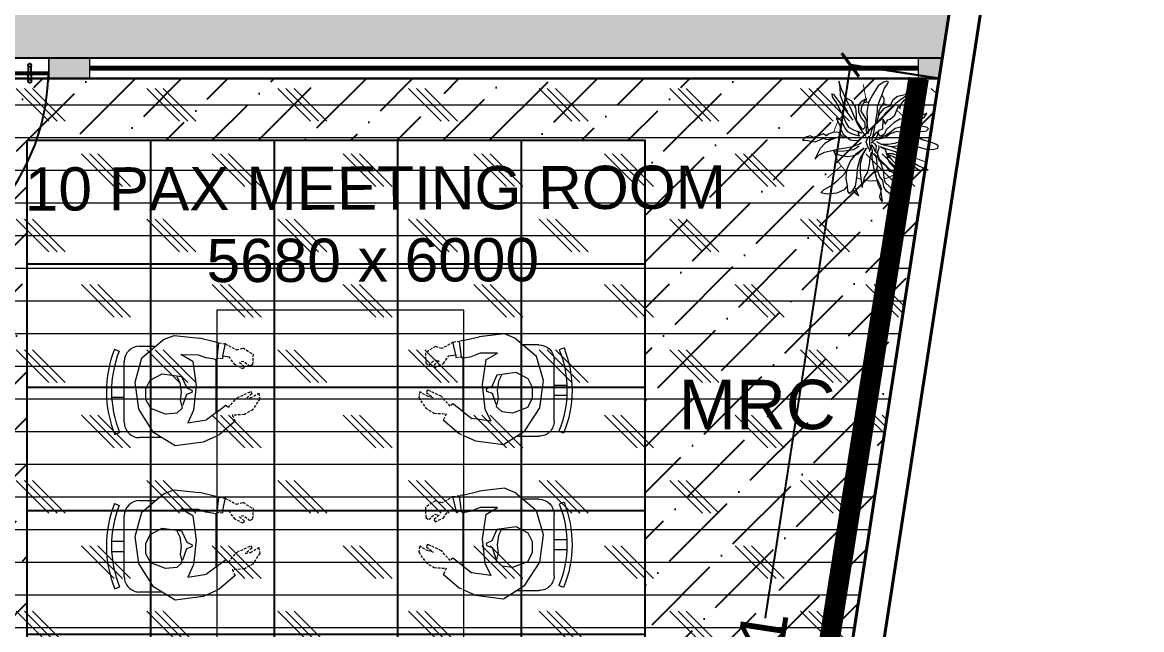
# Model space of a CAD drawing. Header units: millimetres. Extents: x 263321 to 2483465, y 33647 to 614421.
# Drawn here: x 2409310 to 2414747, y 386404 to 389355 of the extents above; entities that cross this region are included whole.
import ezdxf

# ---------------------------------------------------------------- set-up
doc = ezdxf.new("R2010")
doc.units = ezdxf.units.MM
doc.header["$PDMODE"] = 3
for name, pattern in [('( Hidden )', [0.375, 0.25, -0.125]), ('DASHED', [0.75, 0.5, -0.25]), ('HIDDEN', [0.375, 0.25, -0.125])]:
    doc.linetypes.add(name, pattern=pattern)
for name, color, linetype, lineweight in [('A-DOOR-FULL', 40, 'Continuous', 18), ('A-FURN-HUMAN', 252, 'Continuous', 9), ('A-FURN-MODULAR', 6, 'Continuous', 18), ('A-FURN-MODULAR-', 6, 'Continuous', 9), ('A-FURN-MODULAR-CHAIR', 5, 'Continuous', 5), ('A-FURN-MODULAR-TABLETOP', 250, 'Continuous', 13), ('A-GLASS PARTITION', 5, 'Continuous', 18), ('A-GYPSUM PARTITION', 250, 'Continuous', 35), ('A-INDOOR PLANTS', 84, 'Continuous', 5), ('AI-FURN', 7, 'Continuous', 20), ('TOA-FL-CPT-1', 8, 'Continuous', 5), ('TOA-FL-CPT-4', 8, 'Continuous', 5), ('WALL', 6, 'Continuous', 40)]:
    doc.layers.add(name, color=color, linetype=linetype, lineweight=lineweight)
for name, color, linetype in [('CEILING TOA', 250, 'Continuous'), ('DOOR', 5, 'Continuous'), ('FIN WALL GRAPHIC', 10, 'Continuous'), ('FLOORING TOA', 7, 'Continuous'), ('TEXT', 250, 'Continuous'), ('TOA-FC-MODULAR', 7, 'Continuous')]:
    doc.layers.add(name, color=color, linetype=linetype)
doc.layers.add('GRAPHIC 3- ENCLOSED AREAS', color=7, linetype='Continuous', true_color=0x408c3b)
doc.styles.add('ARIAL', font='arial.ttf')
doc.styles.add('TEXT @ 150', font='arial.ttf', dxfattribs={"height": 225})
doc.dimstyles.new('DIM @ 150', dxfattribs={"dimtxt": 225, "dimasz": 100, "dimexe": 1, "dimexo": 0, "dimgap": 0.5, "dimtad": 0, "dimdec": 0, "dimzin": 0, "dimdsep": 46, "dimtxsty": 'TEXT @ 150', "dimblk": 'ARCHTICK', "dimcen": -2, "dimclrd": 8, "dimclre": 8, "dimclrt": 256, "dimadec": 0, "dimazin": 0, "dimtfac": 1, "dimtdec": 0, "dimtofl": 0, "dimtmove": 0, "dimatfit": 3, "dimldrblk": 'OPEN90', "dimfxl": 1, "dimtolj": 1, "dimtzin": 0, "dimlwd": -1, "dimlwe": -1, "dimarcsym": 0})

# ---------------------------------------------------------------- blocks, each defined once
blk = doc.blocks.new('Human Figure')
at = {"layer": 'A-FURN-HUMAN', "lineweight": 5}
for p, q in [((4611.71, 5776.63, 0), (4616.22, 5779.49)), ((4611.71, 5776.63, 0), (4616.22, 5779.49)), ((4616.22, 5779.49), (4621.49, 5780.21, 0)), ((4616.22, 5779.49), (4621.49, 5780.21, 0)), ((4621.49, 5780.21, 0), (4626.18, 5778.89, 0)), ((4621.49, 5780.21, 0), (4626.18, 5778.89, 0)), ((4626.18, 5778.89, 0), (4629.77, 5774.69, 0)), ((4626.18, 5778.89, 0), (4629.77, 5774.69, 0)), ((4609.08, 5772.43, 0), (4611.71, 5776.63, 0)), ((4609.08, 5772.43, 0), (4611.71, 5776.63, 0)), ((4629.77, 5774.69, 0), (4630.56, 5772.63, 0)), ((4629.77, 5774.69, 0), (4630.56, 5772.63, 0)), ((4609.78, 5766.99, 0), (4609.08, 5772.43, 0)), ((4609.78, 5766.99, 0), (4609.08, 5772.43, 0)), ((4630.56, 5772.63, 0), (4630.01, 5767.72, 0)), ((4630.56, 5772.63, 0), (4630.01, 5767.72, 0)), ((4616.02, 5768.83), (4613.59, 5769.99, 0)), ((4613.59, 5769.99, 0), (4614.12, 5766.32, 0)), ((4616.02, 5768.83), (4613.59, 5769.99, 0)), ((4613.59, 5769.99, 0), (4614.12, 5766.32, 0)), ((4626.86, 5771.32, 0), (4626.81, 5767.94)), ((4626.86, 5771.32, 0), (4626.81, 5767.94)), ((4620.77, 5768.32, 0), (4616.02, 5768.83)), ((4620.77, 5768.32, 0), (4616.02, 5768.83)), ((4625.5, 5769.01, 0), (4620.77, 5768.32, 0)), ((4625.5, 5769.01, 0), (4620.77, 5768.32, 0)), ((4626.81, 5767.94), (4626.19, 5766.32, 0)), ((4626.81, 5767.94), (4626.19, 5766.32, 0)), ((4629.26, 5764.54), (4630.01, 5767.72, 0)), ((4629.26, 5764.54), (4630.01, 5767.72, 0)), ((4610.91, 5764.54), (4609.78, 5766.99, 0)), ((4610.91, 5764.54), (4609.78, 5766.99, 0)), ((4615.48, 5764.54), (4614.12, 5766.32, 0)), ((4615.48, 5764.54), (4614.12, 5766.32, 0)), ((4625.89, 5764.54), (4626.19, 5766.32, 0)), ((4625.89, 5764.54), (4626.19, 5766.32, 0)), ((4613.88, 5760.76, 0), (4611.23, 5763.85, 0)), ((4613.88, 5760.76, 0), (4611.23, 5763.85, 0)), ((4615.48, 5764.54), (4616.97, 5762.59)), ((4615.48, 5764.54), (4616.97, 5762.59)), ((4626.5, 5763.17, 0), (4626.01, 5763.22, 0)), ((4626.5, 5763.17, 0), (4626.01, 5763.22, 0)), ((4626.32, 5761.85, 0), (4626.5, 5763.17, 0)), ((4626.32, 5761.85, 0), (4626.5, 5763.17, 0))]:
    blk.add_line(p, q, dxfattribs=at)
at = {"layer": 'A-FURN-HUMAN', "linetype": '( Hidden )', "lineweight": 5, "ltscale": 2}
for p, q in [((4611.23, 5763.85, 0), (4610.91, 5764.54, 0)), ((4611.23, 5763.85, 0), (4610.91, 5764.54, 0)), ((4626.01, 5763.22, 0), (4626.14, 5764.36, 0)), ((4626.01, 5763.22, 0), (4626.14, 5764.36, 0)), ((4629.12, 5763.93, 0), (4628.92, 5762.69, 0)), ((4629.12, 5763.93, 0), (4628.92, 5762.69, 0)), ((4629.26, 5764.54, 0), (4629.12, 5763.93, 0)), ((4629.26, 5764.54, 0), (4629.12, 5763.93, 0)), ((4615.02, 5761.34, 0), (4613.88, 5760.76, 0)), ((4615.02, 5761.34, 0), (4613.88, 5760.76, 0)), ((4615.16, 5758.98, 0), (4615.02, 5761.34, 0)), ((4615.16, 5758.98, 0), (4615.02, 5761.34, 0)), ((4616.97, 5762.59), (4616.53, 5762.09)), ((4616.97, 5762.59), (4616.53, 5762.09)), ((4616.53, 5762.09), (4618.44, 5760.37, 0)), ((4616.53, 5762.09), (4618.44, 5760.37, 0)), ((4624.06, 5759.18, 0), (4624.81, 5760.79, 0)), ((4624.06, 5759.18, 0), (4624.81, 5760.79, 0)), ((4624.81, 5760.79, 0), (4626.32, 5761.85, 0)), ((4624.81, 5760.79, 0), (4626.32, 5761.85, 0)), ((4628.92, 5762.69, 0), (4627.75, 5760.5, 0)), ((4628.92, 5762.69, 0), (4627.75, 5760.5, 0)), ((4616.12, 5757.36), (4615.16, 5758.98, 0)), ((4616.12, 5757.36), (4615.16, 5758.98, 0)), ((4619.17, 5757.51, 0), (4618.16, 5758.8, 0)), ((4618.16, 5758.8, 0), (4618.39, 5757.81, 0)), ((4619.17, 5757.51, 0), (4618.16, 5758.8, 0)), ((4618.16, 5758.8, 0), (4618.39, 5757.81, 0)), ((4618.44, 5760.37, 0), (4619.69, 5757.7, 0)), ((4618.44, 5760.37, 0), (4619.69, 5757.7, 0)), ((4624.51, 5758.96, 0), (4624.06, 5759.18, 0)), ((4624.51, 5758.96, 0), (4624.06, 5759.18, 0)), ((4624.5, 5757.93, 0), (4625.51, 5759.11, 0)), ((4624.5, 5757.93, 0), (4625.51, 5759.11, 0)), ((4625.32, 5759.95, 0), (4624.51, 5758.96, 0)), ((4625.32, 5759.95, 0), (4624.51, 5758.96, 0)), ((4625.51, 5759.11, 0), (4625.32, 5759.95, 0)), ((4625.51, 5759.11, 0), (4625.32, 5759.95, 0)), ((4628.12, 5759.23, 0), (4626.89, 5757.28, 0)), ((4628.12, 5759.23, 0), (4626.89, 5757.28, 0)), ((4627.75, 5760.5, 0), (4628.12, 5759.23, 0)), ((4627.75, 5760.5, 0), (4628.12, 5759.23, 0)), ((4618.19, 5756, 0), (4616.12, 5757.36)), ((4618.19, 5756, 0), (4616.12, 5757.36)), ((4618.39, 5757.81, 0), (4619.31, 5756.18, 0)), ((4618.39, 5757.81, 0), (4619.31, 5756.18, 0)), ((4619.69, 5757.7, 0), (4619.17, 5757.51, 0)), ((4619.69, 5757.7, 0), (4619.17, 5757.51, 0)), ((4624.87, 5757.37, 0), (4624.5, 5757.93, 0)), ((4624.87, 5757.37, 0), (4624.5, 5757.93, 0)), ((4626.89, 5757.28, 0), (4624.87, 5757.37, 0)), ((4626.89, 5757.28, 0), (4624.87, 5757.37, 0)), ((4619.31, 5756.18, 0), (4618.19, 5756, 0)), ((4619.31, 5756.18, 0), (4618.19, 5756, 0))]:
    blk.add_line(p, q, dxfattribs=at)
at = {"layer": 'A-FURN-HUMAN', "linetype": '( Hidden )', "lineweight": 5, "ltscale": 3}
for p, q in [((4625.9, 5764.39, 0), (4625.89, 5764.57, 0)), ((4625.9, 5764.39, 0), (4625.89, 5764.57, 0)), ((4626.14, 5764.36, 0), (4625.9, 5764.39, 0)), ((4626.14, 5764.36, 0), (4625.9, 5764.39, 0))]:
    blk.add_line(p, q, dxfattribs=at)
at = {"layer": 'A-FURN-HUMAN', "lineweight": 5, "elevation": 0}
for points in [[(4622.54, 5772.08), (4621.4, 5771.49), (4619.55, 5771.23), (4618.01, 5771.43), (4616.44, 5771.03), (4615.47, 5772.11), (4615.23, 5774.3), (4616.32, 5777.18), (4618.11, 5778.11), (4620.14, 5778.11), (4621.85, 5777.26), (4623.09, 5774.92), (4622.55, 5771.19), (4620.35, 5770.17), (4619.86, 5769.12), (4619.43, 5769.17), (4619.04, 5770.23), (4616.9, 5771)], [(4622.54, 5772.08), (4621.4, 5771.49), (4619.55, 5771.23), (4618.01, 5771.43), (4616.44, 5771.03), (4615.47, 5772.11), (4615.23, 5774.3), (4616.32, 5777.18), (4618.11, 5778.11), (4620.14, 5778.11), (4621.85, 5777.26), (4623.09, 5774.92), (4622.55, 5771.19), (4620.35, 5770.17), (4619.86, 5769.12), (4619.43, 5769.17), (4619.04, 5770.23), (4616.9, 5771)], [(4625.5, 5769.01), (4626.86, 5771.32)], [(4625.5, 5769.01), (4626.86, 5771.32)], [(4626.09, 5764.27), (4629.04, 5763.91)], [(4626.09, 5764.27), (4629.04, 5763.91)], [(4626.5, 5763.17), (4629.02, 5762.63)], [(4626.5, 5763.17), (4629.02, 5762.63)]]:
    blk.add_lwpolyline(points, dxfattribs=at)
at = {"layer": 'A-FURN-MODULAR-CHAIR', "color": 18, "lineweight": 15, "true_color": 0x000000}
for p, q in [((4613.64, 5782.3, 0), (4625.48, 5782.3, 0)), ((4610.68, 5774.98, 0), (4610.68, 5779.34, 0)), ((4628.44, 5779.34, 0), (4628.44, 5776.24, 0))]:
    blk.add_line(p, q, dxfattribs=at)
at = {"layer": 'A-FURN-MODULAR-CHAIR', "lineweight": 15}
for p, q in [((4613.64, 5782.3, 0), (4625.48, 5782.3, 0)), ((4610.68, 5774.98, 0), (4610.68, 5779.34, 0)), ((4628.44, 5779.34, 0), (4628.44, 5776.24, 0))]:
    blk.add_line(p, q, dxfattribs=at)
at = {"layer": 'A-FURN-MODULAR-CHAIR', "color": 18, "lineweight": 15, "true_color": 0x000000, "elevation": 0}
for points in [[(4618.58, 5784.79), (4618.58, 5782.3)], [(4620.56, 5784.79), (4620.56, 5782.3)], [(4611.29, 5784.13), (4611.67, 5783.22)], [(4627.86, 5784.22), (4627.49, 5783.3)]]:
    blk.add_lwpolyline(points, dxfattribs=at)
at = {"layer": 'A-FURN-MODULAR-CHAIR', "lineweight": 15, "elevation": 0}
for points in [[(4618.58, 5784.79), (4618.58, 5782.3)], [(4620.56, 5784.79), (4620.56, 5782.3)], [(4611.29, 5784.13), (4611.67, 5783.22)], [(4627.86, 5784.22), (4627.49, 5783.3)]]:
    blk.add_lwpolyline(points, dxfattribs=at)
at = {"layer": 'A-FURN-MODULAR-CHAIR', "color": 18, "lineweight": 15, "true_color": 0x000000, "elevation": 0}
blk.add_lwpolyline([(4625.89, 5764.57, -0.034638), (4625.48, 5764.54), (4615.48, 5764.54)], format="xyb", dxfattribs=at)
at = {"layer": 'A-FURN-MODULAR-CHAIR', "lineweight": 15, "elevation": 0}
blk.add_lwpolyline([(4625.89, 5764.57, -0.034638), (4625.48, 5764.54), (4615.48, 5764.54)], format="xyb", dxfattribs=at)
at = {"layer": 'A-FURN-MODULAR-CHAIR', "color": 18, "lineweight": 15, "true_color": 0x000000}
for centre, radius, start, end in [((4619.68, 5763.49, 0), 22.29, 68.458, 112.0994), ((4619.68, 5763.49, 0), 21.3, 68.4839, 112.0994), ((4613.64, 5779.34, 0), 2.96, 90.0001, 180.0001), ((4625.48, 5779.34, 0), 2.96, 0.0001, 90.0001)]:
    blk.add_arc(centre, radius, start, end, dxfattribs=at)
at = {"layer": 'A-FURN-MODULAR-CHAIR', "lineweight": 15}
for centre, radius, start, end in [((4619.68, 5763.49, 0), 22.29, 68.458, 112.0994), ((4619.68, 5763.49, 0), 21.3, 68.4839, 112.0994), ((4613.64, 5779.34, 0), 2.96, 90.0001, 180.0001), ((4625.48, 5779.34, 0), 2.96, 0.0001, 90.0001)]:
    blk.add_arc(centre, radius, start, end, dxfattribs=at)
blk = doc.blocks.new('PLANT_10')
at = {"layer": 'A-INDOOR PLANTS', "linetype": 'ByBlock', "lineweight": -2}
for p, q in [((13664.3, 7933.64), (13665.55, 7933.86)), ((13665.55, 7933.86), (13667.57, 7933.17)), ((13669.84, 7934.37), (13670.24, 7933.69)), ((13670, 7933.37), (13669.84, 7934.37)), ((13665.52, 7932.8), (13664.3, 7933.64)), ((13666.85, 7932.15), (13665.52, 7932.8)), ((13668.06, 7931.25), (13666.85, 7932.15)), ((13667.57, 7933.17), (13668.91, 7932.09)), ((13668.91, 7932.09), (13669.44, 7931.17)), ((13669.92, 7931.93), (13670.2, 7930.88)), ((13670.17, 7931.75), (13670, 7933.37)), ((13670.38, 7933.32), (13670.09, 7932.38)), ((13670.71, 7930.64), (13670.17, 7931.75)), ((13670.24, 7933.69), (13670.38, 7933.32)), ((13674.25, 7931.31), (13673.75, 7929.11)), ((13674.5, 7929.32), (13674.25, 7931.31)), ((13675.61, 7931.79), (13675.07, 7933.15)), ((13675.07, 7933.15), (13675.52, 7932.79)), ((13675.52, 7932.79), (13676.24, 7931.75)), ((13675.74, 7931.48), (13675.61, 7931.79)), ((13676.35, 7932.06), (13675.7, 7930.98)), ((13677.08, 7932.65), (13676.35, 7932.06)), ((13677.47, 7932.1), (13677.08, 7932.65)), ((13677.51, 7930.91), (13677.47, 7932.1)), ((13677.63, 7931.1), (13678.23, 7931.81)), ((13678.23, 7931.81), (13679.84, 7932.55)), ((13679.84, 7932.55), (13681.95, 7932.8)), ((13682.61, 7931.75), (13681.13, 7930.96)), ((13681.95, 7932.8), (13683.34, 7932.46)), ((13683.34, 7932.46), (13682.61, 7931.75)), ((13663.89, 7930.62), (13663.94, 7931.25)), ((13663.98, 7929.88), (13663.89, 7930.62)), ((13663.94, 7931.25), (13664.46, 7930.64)), ((13664.31, 7929.26), (13663.98, 7929.88)), ((13664.83, 7928.65), (13664.31, 7929.26)), ((13664.46, 7930.64), (13665.11, 7929.79)), ((13665.11, 7929.79), (13665.57, 7928.86)), ((13665.57, 7928.86), (13665.92, 7927.75)), ((13669.22, 7930.1), (13668.06, 7931.25)), ((13669.5, 7929.11), (13669.22, 7930.1)), ((13669.44, 7931.17), (13669.67, 7929.74)), ((13669.61, 7927.61), (13669.5, 7929.11)), ((13669.67, 7929.74), (13670.38, 7928.94)), ((13670.2, 7930.88), (13670.87, 7929.52)), ((13670.38, 7928.94), (13670.87, 7927.46)), ((13671.34, 7928.22), (13670.71, 7930.64)), ((13673.75, 7929.11), (13672.98, 7927.9)), ((13674.66, 7928.01), (13674.5, 7929.32)), ((13675.7, 7930.98), (13675.33, 7928.59)), ((13677.81, 7929.36), (13677.51, 7930.91)), ((13677.68, 7927.48), (13677.81, 7929.36)), ((13679.73, 7929.85), (13678.15, 7928.3)), ((13681.13, 7930.96), (13679.73, 7929.85)), ((13660.8, 7927.59), (13659.68, 7927.43)), ((13659.68, 7927.43), (13660.5, 7927.14)), ((13660.5, 7927.14), (13661.89, 7926.5)), ((13661.87, 7927.37), (13660.8, 7927.59)), ((13663.15, 7926.41), (13661.87, 7927.37)), ((13661.89, 7926.5), (13663.36, 7925.67)), ((13664.14, 7924.69), (13663.15, 7926.41)), ((13665.28, 7928.1), (13664.83, 7928.65)), ((13665.49, 7927.36), (13665.28, 7928.1)), ((13665.34, 7926.29), (13665.49, 7927.36)), ((13665.92, 7927.75), (13666.08, 7926.44)), ((13666.08, 7926.44), (13666.56, 7925.08)), ((13666.78, 7926.15), (13666.1, 7928.13)), ((13666.41, 7927.95), (13667.1, 7928.09)), ((13666.55, 7927.7), (13666.41, 7927.95)), ((13667.52, 7926.61), (13666.55, 7927.7)), ((13667.1, 7928.09), (13668.23, 7927.82)), ((13668.16, 7925.94), (13667.52, 7926.61)), ((13668.23, 7927.82), (13668.63, 7926.95)), ((13668.63, 7926.95), (13668.89, 7926.59)), ((13668.89, 7926.59), (13669.47, 7926.23)), ((13670.3, 7925.56), (13669.61, 7927.61)), ((13671.22, 7927.97), (13670.89, 7926.71)), ((13670.89, 7926.71), (13671.08, 7924.65)), ((13671.83, 7926.61), (13671.34, 7928.22)), ((13672.14, 7924.62), (13671.83, 7926.61)), ((13672.98, 7927.9), (13672.59, 7926.26)), ((13674.66, 7926.07), (13674.66, 7928.01)), ((13675.25, 7927.09), (13674.69, 7924.95)), ((13675.33, 7928.59), (13675.25, 7927.09)), ((13676.86, 7925.51), (13677.68, 7927.48)), ((13678.15, 7928.3), (13677.74, 7927.54)), ((13663.93, 7925.43), (13665.64, 7924.49)), ((13665.68, 7923.17), (13664.14, 7924.69)), ((13665.63, 7924.92), (13665.34, 7926.29)), ((13666.59, 7924.2), (13665.63, 7924.92)), ((13665.64, 7924.49), (13666.92, 7923.46)), ((13666.56, 7925.08), (13667.46, 7924.48)), ((13667.48, 7923.79), (13666.59, 7924.2)), ((13667.75, 7925.11), (13666.78, 7926.15)), ((13667.46, 7924.48), (13668.78, 7924.02)), ((13668.46, 7924.26), (13667.75, 7925.11)), ((13668.63, 7925.01), (13668.16, 7925.94)), ((13668.78, 7924.21), (13668.63, 7925.01)), ((13669.19, 7922.84), (13668.78, 7924.21)), ((13669.47, 7926.23), (13670.42, 7925.51)), ((13670.91, 7923.83), (13670.3, 7925.56)), ((13670.42, 7925.51), (13670.77, 7924.58)), ((13670.77, 7924.58), (13670.8, 7923.45)), ((13671.08, 7924.65), (13671.73, 7923.79)), ((13672.06, 7923.18), (13672.14, 7924.62)), ((13672.45, 7924.82), (13672.17, 7923.5)), ((13672.59, 7926.26), (13672.45, 7924.82)), ((13674.69, 7924.95), (13673.26, 7922.65)), ((13673.26, 7922.65), (13674.15, 7924.18)), ((13673.83, 7922.61), (13675.72, 7924.04)), ((13675.1, 7923.9), (13673.83, 7922.61)), ((13674.15, 7924.18), (13674.66, 7926.07)), ((13676.27, 7924.31), (13675.1, 7923.9)), ((13675.72, 7924.04), (13676.86, 7925.51)), ((13677.52, 7924.47), (13676.27, 7924.31)), ((13678.84, 7924.26), (13677.52, 7924.47)), ((13680.16, 7923.8), (13678.84, 7924.26)), ((13683.72, 7924.1), (13682.55, 7923.5)), ((13683.45, 7922.71), (13684.69, 7925.06)), ((13684.69, 7925.06), (13683.72, 7924.1)), ((13657.58, 7922.61), (13657.47, 7922.11)), ((13657.47, 7922.11), (13657.98, 7921.75)), ((13658.75, 7922.96), (13657.58, 7922.61)), ((13657.98, 7921.75), (13659.37, 7921.23)), ((13660.13, 7922.88), (13658.75, 7922.96)), ((13661.89, 7922.37), (13660.13, 7922.88)), ((13663.84, 7922.05), (13661.89, 7922.37)), ((13663.8, 7921.43), (13662.81, 7921.09)), ((13664.68, 7921.27), (13663.8, 7921.43)), ((13665.78, 7921.99), (13663.84, 7922.05)), ((13667.05, 7921.53), (13665.62, 7921.11)), ((13667.77, 7922.3), (13665.68, 7923.17)), ((13667.58, 7922.29), (13665.78, 7921.99)), ((13666.92, 7923.46), (13668.56, 7922.95)), ((13668.6, 7921.76), (13667.05, 7921.53)), ((13668.73, 7923.83), (13667.48, 7923.79)), ((13669.6, 7921.92), (13667.77, 7922.3)), ((13668.56, 7922.95), (13670.21, 7922.37)), ((13670.04, 7921.8), (13668.6, 7921.76)), ((13670.21, 7922.37), (13669.19, 7922.84)), ((13671.05, 7921.21), (13670.04, 7921.8)), ((13670.8, 7923.45), (13670.51, 7922.57)), ((13670.51, 7922.57), (13670.59, 7922.07)), ((13671.43, 7923.29), (13670.91, 7923.83)), ((13671.13, 7922.84), (13671.09, 7922.15)), ((13671.09, 7922.15), (13671.48, 7921.72)), ((13671.18, 7923.34), (13671.13, 7922.84)), ((13671.62, 7923.1), (13671.18, 7923.34)), ((13671.48, 7921.72), (13671.99, 7921.43)), ((13671.64, 7922.67), (13671.62, 7923.1)), ((13672.22, 7921.87), (13671.64, 7922.67)), ((13672.23, 7921.5), (13671.81, 7921.11)), ((13671.99, 7921.43), (13672.23, 7921.5)), ((13672.41, 7921.94), (13672.06, 7923.18)), ((13672.39, 7922.69), (13672.67, 7923.45)), ((13672.6, 7921.76), (13672.39, 7922.69)), ((13672.5, 7923.07), (13672.96, 7922.33)), ((13672.63, 7920.7), (13672.6, 7921.76)), ((13672.96, 7922.33), (13673.37, 7921.28)), ((13674.98, 7921.77), (13674.36, 7921.37)), ((13674.9, 7922.2), (13676.06, 7922.99)), ((13676.34, 7922.25), (13674.98, 7921.77)), ((13676.06, 7922.99), (13678.3, 7923.31)), ((13677.83, 7922.6), (13676.34, 7922.25)), ((13679.32, 7922.77), (13677.83, 7922.6)), ((13678.3, 7923.31), (13680.55, 7923.37)), ((13681.24, 7923.21), (13679.32, 7922.77)), ((13680.55, 7923.37), (13680.16, 7923.8)), ((13681.07, 7920.83), (13682.48, 7921.62)), ((13682.55, 7923.5), (13681.24, 7923.21)), ((13682.48, 7921.62), (13683.45, 7922.71)), ((13659.37, 7921.23), (13661.01, 7920.78)), ((13660.87, 7918.96), (13660.07, 7918.81)), ((13661.88, 7918.81), (13660.87, 7918.96)), ((13661.01, 7920.78), (13661.83, 7920.31)), ((13661.83, 7920.31), (13663.03, 7920.03)), ((13663.31, 7919.04), (13661.88, 7918.81)), ((13662.81, 7921.09), (13662.83, 7920.27)), ((13662.83, 7920.27), (13663.86, 7919.55)), ((13664.11, 7919.31), (13663.31, 7919.04)), ((13663.86, 7919.55), (13664.86, 7919.27)), ((13665.62, 7921.11), (13664.68, 7921.27)), ((13664.86, 7919.27), (13666.62, 7918.95)), ((13666.62, 7918.95), (13668.04, 7919.49)), ((13668.12, 7919.18), (13666.96, 7918.21)), ((13668.04, 7919.49), (13669.27, 7920.34)), ((13669.16, 7919.84), (13668.12, 7919.18)), ((13668.95, 7918.64), (13669.3, 7919.47)), ((13670.21, 7920.25), (13669.16, 7919.84)), ((13669.27, 7920.34), (13670.76, 7920.76)), ((13669.3, 7919.47), (13669.66, 7919.79)), ((13669.66, 7919.79), (13670.28, 7920)), ((13670.28, 7920), (13670.74, 7919.32)), ((13670.74, 7919.32), (13670.51, 7918.69)), ((13670.76, 7920.76), (13671.63, 7920.91)), ((13671.26, 7920.59), (13670.79, 7919.64)), ((13670.79, 7919.64), (13670.87, 7919.02)), ((13670.87, 7919.02), (13671.48, 7919.53)), ((13671.81, 7921.11), (13671.26, 7920.59)), ((13671.68, 7919.17), (13671.35, 7917.59)), ((13671.48, 7919.53), (13671.96, 7920.24)), ((13672.13, 7920.93), (13671.68, 7919.17)), ((13671.96, 7920.24), (13672.13, 7920.93)), ((13672.41, 7919.94), (13672.07, 7918.49)), ((13672.59, 7920.01), (13672.63, 7920.7)), ((13673.08, 7920.52), (13672.59, 7920.01)), ((13672.59, 7920.01), (13672.59, 7920.01)), ((13672.8, 7919.26), (13673.05, 7919.46)), ((13673.23, 7917.34), (13672.81, 7919.14)), ((13673.05, 7919.46), (13673.38, 7918.65)), ((13673.37, 7921.28), (13673.08, 7920.52)), ((13673.34, 7920.09), (13674.25, 7918.87)), ((13674.36, 7919.37), (13675.18, 7919.27)), ((13675.06, 7918.96), (13674.36, 7919.37)), ((13675.88, 7920.92), (13674.81, 7920.89)), ((13674.84, 7920.01), (13675.66, 7919.79)), ((13675.18, 7919.27), (13674.84, 7920.01)), ((13675.66, 7919.79), (13676.48, 7919.5)), ((13676.88, 7920.82), (13675.88, 7920.92)), ((13676.48, 7919.5), (13677.37, 7919.03)), ((13677.71, 7920.16), (13676.88, 7920.82)), ((13677.37, 7919.03), (13678.02, 7918.11)), ((13677.64, 7920.41), (13678.21, 7920.24)), ((13678.35, 7919.62), (13677.71, 7920.16)), ((13678.21, 7920.24), (13679.71, 7920.28)), ((13678.88, 7918.7), (13678.35, 7919.62)), ((13678.4, 7920.12), (13679.43, 7919.21)), ((13679.43, 7919.21), (13680.56, 7919.12)), ((13679.71, 7920.28), (13681.07, 7920.83)), ((13680.7, 7920.44), (13679.83, 7920.29)), ((13680.56, 7919.12), (13681.67, 7919.59)), ((13681.63, 7920.72), (13680.7, 7920.44)), ((13682.32, 7920.68), (13681.63, 7920.72)), ((13681.67, 7919.59), (13682.09, 7919.92)), ((13682.09, 7919.92), (13682.86, 7919.5)), ((13682.83, 7920.44), (13682.32, 7920.68)), ((13683.57, 7920.84), (13682.83, 7920.44)), ((13682.86, 7919.5), (13683.72, 7919.84)), ((13684.62, 7921.25), (13683.57, 7920.84)), ((13683.72, 7919.84), (13684.96, 7920.26)), ((13685.5, 7921.09), (13684.62, 7921.25)), ((13684.96, 7920.26), (13685.72, 7919.9)), ((13686.31, 7920.99), (13685.5, 7921.09)), ((13685.72, 7919.9), (13686.83, 7920.31)), ((13687.38, 7920.89), (13686.31, 7920.99)), ((13686.83, 7920.31), (13687.38, 7920.89)), ((13660.07, 7918.81), (13659.64, 7918.36)), ((13659.64, 7918.36), (13659.9, 7918.06)), ((13659.9, 7918.06), (13660.84, 7917.9)), ((13660.84, 7917.9), (13662.11, 7917.44)), ((13663.06, 7916.97), (13661.76, 7916.49)), ((13662.11, 7917.44), (13663.3, 7917.1)), ((13664.23, 7917.5), (13663.06, 7916.97)), ((13665.78, 7917.92), (13664.23, 7917.5)), ((13666.96, 7918.21), (13665.78, 7917.92)), ((13665.96, 7916.24), (13667.18, 7916.97)), ((13667.18, 7916.97), (13667.91, 7917.68)), ((13667.91, 7917.68), (13668.95, 7918.64)), ((13669.17, 7917.34), (13668.57, 7916.44)), ((13669.64, 7916.29), (13669.17, 7917.34)), ((13669.7, 7918.36), (13669.64, 7916.29)), ((13670.51, 7918.69), (13669.7, 7918.36)), ((13670.99, 7917.21), (13669.83, 7916.11)), ((13671, 7916.83), (13670.66, 7915.76)), ((13671.3, 7917.34), (13671.14, 7916.21)), ((13672.07, 7918.49), (13671.3, 7917.34)), ((13673.38, 7918.65), (13673.05, 7917.27)), ((13673.05, 7917.27), (13673.39, 7916.28)), ((13673.14, 7916.33), (13673.23, 7917.34)), ((13673.62, 7916.97), (13673.65, 7918.1)), ((13674.46, 7916), (13673.62, 7916.97)), ((13673.65, 7918.1), (13674.07, 7918.55)), ((13674.07, 7918.55), (13674.59, 7917.88)), ((13674.25, 7918.87), (13675.37, 7917.15)), ((13674.59, 7917.88), (13675.45, 7916.53)), ((13675.88, 7918.73), (13675.06, 7918.96)), ((13675.37, 7917.15), (13676.51, 7914.43)), ((13675.45, 7916.53), (13675.49, 7915.15)), ((13677.21, 7918.02), (13675.88, 7918.73)), ((13677.74, 7917.16), (13677.21, 7918.02)), ((13678.55, 7915.31), (13677.74, 7917.16)), ((13678.02, 7918.11), (13678.55, 7917.12)), ((13678.55, 7917.12), (13678.95, 7916.45)), ((13679.16, 7917.64), (13678.88, 7918.7)), ((13679.63, 7916.72), (13679.16, 7917.64)), ((13679.96, 7916.04), (13679.63, 7916.72)), ((13660.59, 7915.89), (13660, 7914.93)), ((13660, 7914.93), (13660.98, 7915.4)), ((13661.76, 7916.49), (13660.59, 7915.89)), ((13660.98, 7915.4), (13662.78, 7916.02)), ((13662.78, 7916.02), (13664.21, 7916.12)), ((13664.21, 7916.12), (13665.96, 7916.24)), ((13666.64, 7914.45), (13666.23, 7913.31)), ((13667.05, 7915.34), (13666.64, 7914.45)), ((13668.08, 7916.24), (13667.05, 7915.34)), ((13668.94, 7914.77), (13667.91, 7913.74)), ((13668.57, 7916.44), (13668.08, 7916.24)), ((13669.83, 7916.11), (13668.94, 7914.77)), ((13669.46, 7913.91), (13670.25, 7914.87)), ((13670.25, 7914.87), (13670.67, 7915.51)), ((13670.57, 7914.63), (13670.28, 7913.81)), ((13670.66, 7915.76), (13670.57, 7914.63)), ((13670.89, 7914.39), (13670.85, 7913.39)), ((13671.14, 7916.21), (13670.89, 7914.39)), ((13672.82, 7912.57), (13673.19, 7914.65)), ((13673.19, 7914.65), (13673.14, 7916.33)), ((13673.39, 7916.28), (13673.99, 7915.17)), ((13673.99, 7915.17), (13674.45, 7914.5)), ((13674.45, 7914.5), (13674.29, 7913.43)), ((13675.07, 7914.64), (13674.46, 7916)), ((13675.05, 7913.2), (13675.07, 7914.64)), ((13675.49, 7915.15), (13675.66, 7913.78)), ((13676.2, 7916.49), (13680.43, 7910.93)), ((13676.51, 7914.43), (13677.64, 7912.15)), ((13678.23, 7913.49), (13677.5, 7914.65)), ((13679.87, 7912.72), (13678.55, 7915.31)), ((13678.95, 7916.45), (13679.96, 7916.04)), ((13664.9, 7912.02), (13663.85, 7911.49)), ((13665.77, 7911.92), (13664.86, 7911.27)), ((13665.68, 7912.98), (13664.9, 7912.02)), ((13665.96, 7913.93), (13665.68, 7912.98)), ((13666.75, 7912.64), (13665.77, 7911.92)), ((13666.23, 7913.31), (13665.96, 7913.93)), ((13666.42, 7911.25), (13667.52, 7912.04)), ((13667.91, 7913.74), (13666.75, 7912.64)), ((13667.52, 7912.04), (13667.93, 7912.86)), ((13667.93, 7912.86), (13668.04, 7913.36)), ((13668.04, 7913.36), (13668.6, 7913.57)), ((13668.6, 7913.57), (13669.46, 7913.91)), ((13669.74, 7913.17), (13669.38, 7912.4)), ((13669.38, 7912.4), (13669.4, 7911.78)), ((13669.4, 7911.78), (13669.6, 7911.35)), ((13670.28, 7913.81), (13669.74, 7913.17)), ((13670.85, 7913.39), (13669.87, 7910.98)), ((13671.87, 7910.85), (13672.82, 7912.57)), ((13673.82, 7912.54), (13673.22, 7911.71)), ((13673.22, 7911.71), (13674.45, 7912.43)), ((13674.29, 7913.43), (13673.82, 7912.54)), ((13674.45, 7912.43), (13675.05, 7913.2)), ((13675.66, 7913.78), (13676.51, 7912.31)), ((13676.51, 7912.31), (13677.72, 7911.66)), ((13677.64, 7912.15), (13678.78, 7909.62)), ((13678.64, 7912.18), (13678.23, 7913.49)), ((13679.05, 7910.95), (13678.64, 7912.18)), ((13680.85, 7911.31), (13679.87, 7912.72)), ((13663.85, 7911.49), (13662.54, 7911.32)), ((13662.54, 7911.32), (13663.74, 7911.04)), ((13664.86, 7911.27), (13663.74, 7910.98)), ((13663.74, 7911.04), (13664.74, 7910.89)), ((13664.74, 7910.89), (13666.42, 7911.25)), ((13669.29, 7909.4), (13668.63, 7908.5)), ((13669.87, 7910.98), (13669.29, 7909.4)), ((13669.6, 7911.35), (13669.87, 7910.92)), ((13670.74, 7908.94), (13671.87, 7910.85)), ((13678.78, 7909.62), (13679.4, 7907.89)), ((13679.17, 7909.14), (13679.05, 7910.95)), ((13679.4, 7907.89), (13679.17, 7909.14)), ((13680.43, 7910.93), (13680.94, 7910.69)), ((13680.94, 7910.69), (13680.85, 7911.31)), ((13668.63, 7908.5), (13668.45, 7908.06)), ((13668.45, 7908.06), (13668.77, 7907.88)), ((13668.77, 7907.88), (13669.52, 7908.09)), ((13669.52, 7908.09), (13670.74, 7908.94))]:
    blk.add_line(p, q, dxfattribs=at)
at = {"layer": 'A-INDOOR PLANTS', "linetype": 'Continuous', "lineweight": 18, "ltscale": 0.5, "const_width": 0.2}
for points in [[(13669.4, 7929.47, 0.116285), (13665.96, 7927.44)], [(13673.88, 7929.67, 0.090884), (13670.74, 7929.78)], [(13675.42, 7929.17, 0.028901), (13674.47, 7929.51)], [(13665.42, 7926.87, 0.0574), (13664.3, 7925.23)], [(13680.37, 7923.57, 0.141213), (13677.8, 7927.66)], [(13664.08, 7924.79, 0.079562), (13663.34, 7922.14)], [(13663.38, 7919.89, 0.022707), (13663.53, 7919.11)], [(13679.57, 7916.84, 0.070954), (13680.47, 7919.13)], [(13680.68, 7920.44, 0.006998), (13680.7, 7920.68)], [(13664.86, 7916.17, 0.072973), (13666.59, 7914.33)], [(13677.6, 7914.49, 0.002611), (13677.67, 7914.55)], [(13678.52, 7915.38, 0.034437), (13679.25, 7916.33)], [(13668.08, 7913.38, 0.04589), (13669.56, 7912.79)], [(13672.77, 7912.48, 0.032284), (13673.88, 7912.65)], [(13674.83, 7912.92, 0.033376), (13675.9, 7913.37)]]:
    blk.add_lwpolyline(points, format="xyb", dxfattribs=at)
for points in [[(13678.83, 7926.57), (13681.9, 7929.19)], [(13663.9, 7924.37), (13660.1, 7925.72)], [(13673.27, 7912.54), (13674, 7908.57)]]:
    blk.add_lwpolyline(points, dxfattribs=at)
at = {"layer": 'A-INDOOR PLANTS', "linetype": 'Continuous', "lineweight": 18, "ltscale": 0.5}
blk.add_arc((13672, 7921.16), 8.71, 12.4792, 14.7067, dxfattribs=at)
blk = doc.blocks.new('_ArchTick')
at = {"color": 0, "linetype": 'ByBlock', "const_width": 0.15}
blk.add_lwpolyline([(-0.5, -0.5), (0.5, 0.5)], dxfattribs=at)
blk = doc.blocks.new('*D357')
at = {"layer": 'Defpoints', "color": 0, "transparency": 16777216}
for p in [(2413763.8, 389081.9), (2412408, 383148.5), (2412839.5, 383082.1)]:
    blk.add_point(p, dxfattribs=at)
at = {"layer": 'FIN WALL GRAPHIC', "color": 8, "linetype": 'HIDDEN', "transparency": 16777216}
for p, q in [((2413332.2, 389148.3), (2412918.1, 386460.1)), ((2413763.8, 389081.9), (2413331.2, 389148.5)), ((2412408, 383148.5), (2412822.1, 385836.7)), ((2412839.5, 383082.1), (2412407, 383148.7))]:
    blk.add_line(p, q, dxfattribs=at)
at = {"layer": 'FIN WALL GRAPHIC', "color": 8, "linetype": 'ByBlock', "transparency": 16777216, "xscale": 100, "yscale": 100, "zscale": 100}
for p, rotation in [((2413332.2, 389148.3), 81.24291846734755), ((2412408, 383148.5), 261.2429184673475)]:
    blk.add_blockref('_ArchTick', p, dxfattribs=dict(at, rotation=rotation))
at = {"layer": 'FIN WALL GRAPHIC', "transparency": 16777216, "insert": (2412870.1, 386148.4), "char_height": 225, "attachment_point": 5, "rotation": 81.2429, "style": 'TEXT @ 150'}
blk.add_mtext('\\A1;6071', dxfattribs=at)
blk = doc.blocks.new('_Open90')
at = {"color": 0, "linetype": 'ByBlock'}
for p, q in [((0, 0), (-1, 0)), ((-0.5, 0.5), (0, 0)), ((0, 0), (-0.5, -0.5))]:
    blk.add_line(p, q, dxfattribs=at)
blk = doc.blocks.new('door-3f-01')
at = {"layer": 'A-FURN-MODULAR-', "color": 252, "linetype": 'DASHED', "ltscale": 120, "true_color": 0x939598}
blk.add_lwpolyline([(0, 0), (-10.2, 0), (-10.2, 5.08), (0, 5.08), (0, 0)], dxfattribs=at)
at = {"layer": 'A-GLASS PARTITION', "color": 5}
blk.add_line((-36, 0), (-36, 4), dxfattribs=at)
at = {"layer": 'DOOR', "elevation": 0}
blk.add_lwpolyline([(-1.95, 37.5), (-1.55, 37.5), (-1.55, 0), (-1.95, 0)], close=True, dxfattribs=at)
at = {"layer": 'DOOR'}
for points in [[(-32.64, 3.74), (-32.64, 2.74), (-33.14, 2.74), (-33.14, 3.74)], [(-32.64, 1.34), (-32.64, 2.34), (-33.14, 2.34), (-33.14, 1.34)]]:
    blk.add_lwpolyline(points, dxfattribs=at)
blk.add_lwpolyline([(-36, 2.34), (-36, 2.74), (0, 2.74), (0, 2.34)], close=True, dxfattribs=at)
for centre in [(-32.89, 3.86), (-32.89, 1.22)]:
    blk.add_circle(centre, 0.278, dxfattribs=at)
at = {"layer": 'DOOR', "color": 252, "true_color": 0x939598}
blk.add_arc((-0.52, 2.04, 0), 35.48, 92.2973, 178.8766, dxfattribs=at)

msp = doc.modelspace()

# ---------------------------------------------------------------- hatches: boundary and pattern name
at = {"layer": 'A-GYPSUM PARTITION'}
h = msp.add_hatch(color=20, dxfattribs=at)
h.dxf.hatch_style = 1
h.paths.add_polyline_path([(2409436.813, 389181.861), (2409436.813, 389081.861), (2409636.813, 389081.861), (2409636.813, 389181.861)])
h = msp.add_hatch(color=20, dxfattribs=at)
h.dxf.hatch_style = 1
h.paths.add_polyline_path([(2413779.159, 389181.861), (2413663.755, 389182.039), (2413663.755, 389082.039), (2413763.755, 389081.861)])
at = {"layer": 'CEILING TOA', "true_color": 0x939598}
h = msp.add_hatch(dxfattribs=at)
h.set_pattern_fill('ANSI36', color=252, scale=50)
h.set_pattern_definition([(45, (13069.08, -8478.74), (84.189901, 308.696304), [396.875, -79.375, 0, -79.375])])
h.paths.add_polyline_path([(2408236.796, 389081.861), (2413763.755, 389081.861), (2412839.536, 383082.05), (2408236.796, 383082.052)])
h.paths.add_polyline_path([(2409334.115, 388781.841), (2412334.115, 388781.841), (2412334.19, 383382.031), (2409334.19, 383382.031)], flags=16)
at = {"layer": 'TOA-FC-MODULAR'}
h = msp.add_hatch(dxfattribs=at)
h.set_pattern_fill('_USER', color=8, scale=600, double=1, pattern_type=0)
h.set_pattern_definition([(0, (2412334.1, 383382.04), (0, 600), []), (90, (2412334.1, 383382.04), (-600, 4e-14), [])])
h.paths.add_polyline_path([(2409334.19, 388781.841), (2412334.19, 388781.841), (2412334.115, 383382.041), (2409334.115, 383382.041)])
at = {"layer": 'TOA-FL-CPT-1', "true_color": 0xc7c8ca}
h = msp.add_hatch(dxfattribs=at)
h.set_pattern_fill('AR-PARQ1', color=9, scale=3)
h.set_pattern_definition([(90, (90021.1, 24147), (-914.4, 914.4), [914.4, -914.4]), (90, (90173.5, 24147), (-914.4, 914.4), [914.4, -914.4]), (90, (90325.9, 24147), (-914.4, 914.4), [914.4, -914.4]), (90, (90478.3, 24147), (-914.4, 914.4), [914.4, -914.4]), (90, (90630.7, 24147), (-914.4, 914.4), [914.4, -914.4]), (90, (90783.1, 24147), (-914.4, 914.4), [914.4, -914.4]), (90, (90935.5, 24147), (-914.4, 914.4), [914.4, -914.4]), (0, (90021.1, 25061.4), (914.4, -914.4), [914.4, -914.4]), (0, (90021.1, 25213.8), (914.4, -914.4), [914.4, -914.4]), (0, (90021.1, 25366.2), (914.4, -914.4), [914.4, -914.4]), (0, (90021.1, 25518.6), (914.4, -914.4), [914.4, -914.4]), (0, (90021.1, 25671), (914.4, -914.4), [914.4, -914.4]), (0, (90021.1, 25823.4), (914.4, -914.4), [914.4, -914.4]), (0, (90021.1, 25975.8), (914.4, -914.4), [914.4, -914.4])])
edge = h.paths.add_edge_path()
edge.add_arc((2396128.727, -119195.432), 546828.493, 90.92532943, 95.29958843)
edge.add_line((2345621.769, 425295.567), (2345621.769, 409482.052))
edge.add_line((2345621.769, 409482.052), (2347129.201, 409481.857))
edge.add_arc((2347102.083, 408732.348), 750, 0, 87.9279, ccw=False)
edge.add_line((2347852.083, 408732.348), (2347852.23, 389991.103))
edge.add_line((2347852.23, 389991.103), (2342396.706, 389991.103))
edge.add_line((2342396.706, 389991.103), (2342397.172, 380682.159))
edge.add_line((2342397.172, 380682.159), (2351396.796, 380682.159))
edge.add_line((2351396.796, 380682.159), (2351396.796, 379682.052))
edge.add_line((2351396.796, 379682.052), (2350496.796, 379682.052))
edge.add_line((2350496.796, 379682.052), (2350496.796, 377891.004))
edge.add_arc((2372893.597, 61240.666), 317441.417, 85.95303216, 94.04581501, ccw=False)
edge.add_line((2395296.77, 377890.553), (2395296.77, 379682.052))
edge.add_line((2395296.77, 379682.052), (2394396.796, 379682.052))
edge.add_line((2394396.796, 379682.052), (2394396.796, 380682.052))
edge.add_line((2394396.796, 380682.052), (2405177.531, 380682.052))
edge.add_line((2405177.531, 380682.052), (2405177.531, 389182.052))
edge.add_line((2405177.531, 389182.052), (2406496.796, 389182.052))
edge.add_line((2406496.796, 389182.052), (2406496.796, 383082.052))
edge.add_line((2406496.796, 383082.052), (2408136.796, 383082.052))
edge.add_line((2408136.796, 383082.052), (2408136.796, 389182.052))
edge.add_line((2408136.796, 389182.052), (2413779.159, 389181.861))
edge.add_line((2413779.159, 389181.861), (2414010.251, 390682.052))
edge.add_line((2414010.251, 390682.052), (2405396.796, 390682.052))
edge.add_line((2405396.796, 390682.052), (2405396.796, 411581.926))
edge.add_line((2405396.796, 411581.926), (2403146.796, 411581.926))
edge.add_arc((2403146.796, 411881.926), 300, 180, 270, ccw=False)
edge.add_line((2402846.796, 411881.926), (2402846.796, 413382.052))
edge.add_arc((2403146.796, 413382.052), 300, 90, 180, ccw=False)
edge.add_line((2403146.796, 413682.052), (2417553.202, 413682.052))
edge.add_line((2417553.202, 413682.052), (2417799.7, 415282.257))
edge.add_line((2417799.7, 415282.257), (2411837.001, 415281.729))
edge.add_line((2411837.001, 415281.729), (2411837.001, 417657.174))
edge.add_line((2411837.001, 417657.174), (2416421.528, 417657.174))
edge.add_line((2416421.528, 417657.174), (2416421.528, 418657.174))
edge.add_line((2416421.528, 418657.174), (2411836.796, 418657.174))
edge.add_line((2411836.796, 418657.174), (2411836.796, 421262.052))
edge.add_line((2411836.796, 421262.052), (2410296.796, 421262.052))
edge.add_line((2410296.796, 421262.052), (2410296.796, 415281.575))
edge.add_line((2410296.796, 415281.575), (2402846.796, 415281.575))
edge.add_line((2402846.796, 415281.575), (2402846.796, 424532.052))
edge.add_line((2402846.796, 424532.052), (2402846.796, 424581.286))
edge.add_line((2402846.796, 424581.286), (2395396.796, 424582.052))
edge.add_line((2395396.796, 424582.052), (2395396.796, 423682.052))
edge.add_line((2395396.796, 423682.052), (2394396.796, 423682.052))
edge.add_line((2394396.796, 423682.052), (2394396.796, 424581.86))
edge.add_line((2394396.796, 424581.86), (2387296.514, 424582.052))
edge.add_line((2387296.514, 424582.052), (2387297.806, 427561.749))
h.paths.add_polyline_path([(2357571.796, 409582.052), (2403896.373, 409582.052), (2403899.547, 394952.31), (2375096.795, 394783.782), (2375096.795, 396862.052), (2373596.796, 396864.771), (2373596.796, 394782.052), (2369971.795, 394800.838), (2370046.875, 396862.052), (2368385.069, 396703.686), (2368471.796, 394819.625), (2357571.796, 394782.052)], flags=16)
h.paths.add_polyline_path([(2363596.796, 414832.306), (2384296.459, 414782.218), (2384296.434, 411581.926), (2384538.462, 411581.927), (2384538.462, 409582.052), (2378653.494, 409582.052), (2378650.056, 411581.898), (2363596.796, 411631.98)], flags=16)
h.paths.add_polyline_path([(2392707.043, 411682.849), (2384396.821, 411683.632), (2384396.821, 414782.218), (2392707.043, 414781.434)], flags=16)
h.paths.add_polyline_path([(2400346.796, 422010.357), (2401546.802, 422010.357), (2401546.802, 416210.358), (2400346.796, 416210.358)], flags=16)
h.paths.add_polyline_path([(2349453.189, 392877.837), (2349451.159, 392879.273), (2349451.159, 390061.804), (2349453.189, 390060.368)], flags=16)
h.paths.add_polyline_path([(2379396.791, 389980.182), (2384396.796, 389980.182), (2384396.796, 392980.182), (2379396.791, 392980.182)], flags=16)
at = {"layer": 'TOA-FL-CPT-4'}
h = msp.add_hatch(dxfattribs=at)
h.set_pattern_fill('CORK', color=181, scale=50)
h.set_pattern_definition([(0, (90021.14, 24146.98), (0, 158.75), []), (135, (90100.5, 24067.6), (-317.50014, -317.50014), [224.5065, -224.5065]), (135, (90140.2, 24067.6), (-317.50014, -317.50014), [224.5065, -224.5065]), (135, (90179.9, 24067.6), (-317.50014, -317.50014), [224.5065, -224.5065])])
h.paths.add_polyline_path([(2408236.796, 383082.052), (2412839.537, 383082.052), (2413763.755, 389081.861), (2408236.796, 389081.861)])

# ---------------------------------------------------------------- linework, layer by layer
at = {"layer": 'A-FURN-MODULAR'}
for p, q in [((2413663.755, 389182.039, -0.097), (2413779.159, 389181.861, -0.048)), ((2413663.755, 389082.039, -0.048), (2413663.755, 389182.039, -0.097)), ((2413663.755, 389082.039, -0.048), (2413663.755, 389182.039, -0.048)), ((2413779.159, 389181.861, -0.048), (2413763.755, 389081.861, -0.048)), ((2413663.755, 389082.039, -0.097), (2413763.755, 389081.861, -0.048))]:
    msp.add_line(p, q, dxfattribs=at)
at = {"layer": 'A-FURN-MODULAR', "elevation": 0}
msp.add_lwpolyline([(2409438.568, 389181.861), (2409438.568, 389081.861), (2409638.568, 389081.861), (2409638.568, 389181.861)], close=True, dxfattribs=at)
at = {"layer": 'A-FURN-MODULAR-TABLETOP', "lineweight": 20, "elevation": 0}
msp.add_lwpolyline([(2410254.822, 387957.052), (2410254.822, 384207.052), (2411454.822, 384207.052), (2411454.822, 387957.052)], close=True, dxfattribs=at)
at = {"layer": 'A-GLASS PARTITION', "linetype": 'ByBlock', "ltscale": 5}
for p, q in [((2409638.57, 389181.861, 0), (2413663.755, 389181.649, -0.097)), ((2409638.57, 389081.883, 0), (2413663.755, 389081.671, -0.097))]:
    msp.add_line(p, q, dxfattribs=at)
at = {"layer": 'A-GLASS PARTITION', "linetype": 'ByBlock', "ltscale": 5, "const_width": 25, "elevation": -0.05}
msp.add_lwpolyline([(2409638.54, 389132.155), (2413663.725, 389131.967)], dxfattribs=at)
at = {"layer": 'CEILING TOA'}
for points, elevation in [([(2408236.796, 389081.861), (2413763.755, 389081.861), (2412839.537, 383082.052), (2408236.796, 383082.052)], 0), ([(2409334.19, 388781.841), (2412334.19, 388781.841), (2412334.19, 383382.031), (2409334.19, 383382.031)], -0.014)]:
    msp.add_lwpolyline(points, close=True, dxfattribs=dict(at, elevation=elevation))
at = {"layer": 'FLOORING TOA', "elevation": 0}
msp.add_lwpolyline([(2350496.796, 377891.004, -0.03532611), (2395296.77, 377890.553), (2395296.77, 379682.052), (2394396.796, 379682.052), (2394396.796, 380682.052), (2405177.531, 380682.052), (2405177.531, 389182.052), (2406496.796, 389182.052), (2406496.796, 383082.052), (2408136.796, 383082.052), (2408136.796, 389182.052), (2413779.159, 389181.861), (2414010.251, 390682.052), (2405396.796, 390682.052), (2405396.796, 411581.926)], format="xyb", dxfattribs=at)
msp.add_lwpolyline([(2408236.796, 383082.052), (2412839.537, 383082.052), (2413763.755, 389081.861), (2408236.796, 389081.861)], close=True, dxfattribs=at)
msp.add_lwpolyline([(2408236.796, 383082.052), (2412839.537, 383082.052), (2413763.755, 389081.861), (2408236.796, 389081.861)], close=True, dxfattribs=at)
at = {"layer": 'GRAPHIC 3- ENCLOSED AREAS', "const_width": 100, "elevation": -0.048}
msp.add_lwpolyline([(2413663.755, 389082.039), (2412712.099, 383082.052)], dxfattribs=at)
at = {"layer": 'WALL', "elevation": 0}
msp.add_lwpolyline([(2418875.685, 421282.052), (2418723.916, 421282.052), (2412839.537, 383082.052), (2412991.306, 383082.052), (2418875.685, 421282.052)], dxfattribs=at)

# ---------------------------------------------------------------- block references
at = {"layer": 'A-DOOR-FULL', "linetype": 'Continuous', "xscale": 29.16666484490015, "yscale": 29.16666484490015, "zscale": 29.16666484490015, "rotation": 179.9998965342575}
msp.add_blockref('door-3f-01', (2408386.813, 389181.861, 0), dxfattribs=at)
at = {"layer": 'A-FURN-MODULAR-TABLETOP', "color": 161, "linetype": 'ByBlock', "yscale": 25, "zscale": 25}
for p, xscale, rotation in [((2554363.116, 272070.018, 0), 25, 90.00000000000001), ((2267336.009, 272076.882, 0), -25, 270), ((2554363.116, 271320.018, 0), 25, 90.00000000000001), ((2267336.009, 271326.882, 0), -25, 270)]:
    msp.add_blockref('Human Figure', p, dxfattribs=dict(at, xscale=xscale, rotation=rotation))
at = {"layer": 'AI-FURN', "xscale": 22.05870976227927, "yscale": 22.05870976227927, "zscale": 22.05870976227927, "rotation": 180}
msp.add_blockref('PLANT_10', (2715025.763, 563506.99), dxfattribs=at)

# ---------------------------------------------------------------- texts
at = {"layer": 'FIN WALL GRAPHIC', "color": 10, "insert": (2412497.797, 387496.348, 0), "char_height": 240, "width": 472.13453, "attachment_point": 4, "rotation": 0.009988, "style": 'ARIAL'}
msp.add_mtext('MRC', dxfattribs=at)
at = {"layer": 'TEXT', "insert": (2409252.222, 388086.641, 0.007), "char_height": 210, "width": 3495.16896, "attachment_point": 7, "rotation": 0.169572, "style": 'ARIAL'}
msp.add_mtext('\\pi71.16565;10 PAX MEETING ROOM\\P\\pi953.20863;5680 x 6000 ', dxfattribs=at)

# ---------------------------------------------------------------- dimensions: what is measured, and where the dimension line sits
at = {"layer": 'FIN WALL GRAPHIC'}
dim = msp.add_aligned_dim(p1=(2413763.755, 389081.861, -0.048), p2=(2412839.537, 383082.052), distance=-436.639, dimstyle='DIM @ 150', override={"dimtxsty": 'TEXT @ 150', "dimldrblk": 'Open90'}, dxfattribs=at)
dim.commit()
dim.dimension.update_dxf_attribs({"geometry": '*D357', "text_midpoint": (2412870.096, 386148.433)})

doc.saveas('drawing.dxf')
